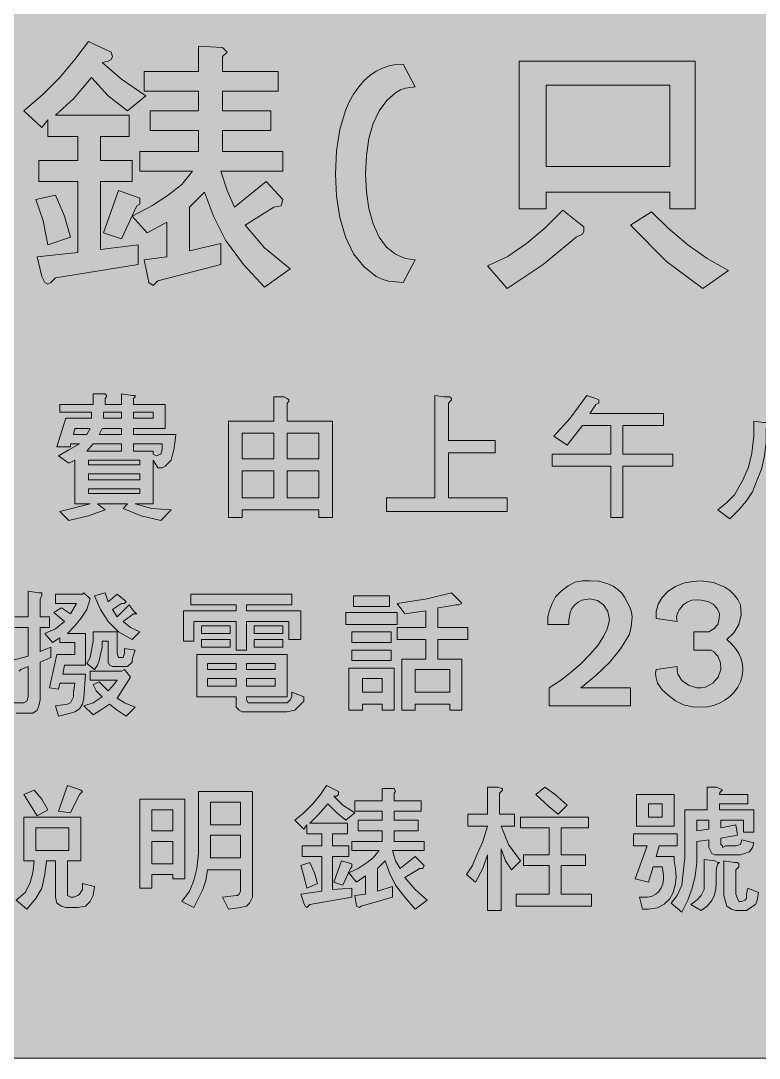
# Model space of a CAD drawing. Header units: metres. Extents: x 10 to 559, y 12 to 260.
# Drawn here: x 253.8 to 342.1, y 12.1 to 136 of the extents above; entities that cross this region are included whole.
import ezdxf

# ---------------------------------------------------------------- set-up
doc = ezdxf.new("R2010")
doc.units = ezdxf.units.M
doc.layers.add('FILL_FIREBRICK_C36B00', color=7, linetype='Continuous', true_color=0xc36b00)
doc.layers.add('FILL_WHITE_FFFFFF', color=7, linetype='Continuous', true_color=0xffffff)

msp = doc.modelspace()

# ---------------------------------------------------------------- hatches: boundary and pattern name
at = {"layer": 'FILL_FIREBRICK_C36B00', "true_color": 0xc36b00}
h = msp.add_hatch(color=7, dxfattribs=at)
h.dxf.hatch_style = 1
h.paths.add_polyline_path([(553.76, 259.79), (555.08, 259.4), (556.32, 258.78), (557.46, 257.94), (558.3, 256.8), (558.92, 255.55), (559.31, 254.24), (559.44, 252.9), (559.44, 19.08), (559.31, 17.73), (558.9, 16.38), (558.25, 15.21), (557.46, 14.04), (556.29, 13.12), (555.01, 12.51), (553.69, 12.17), (552.42, 12.06), (17.46, 12.06), (16.12, 12.17), (14.81, 12.51), (13.56, 13.12), (12.42, 14.04), (11.48, 15.18), (10.8, 16.42), (10.4, 17.74), (10.26, 19.08), (10.26, 252.9), (10.4, 254.25), (10.8, 255.6), (11.48, 256.77), (12.42, 257.94), (13.52, 258.88), (14.76, 259.56), (16.11, 259.87), (17.46, 259.92), (552.42, 259.92), (553.76, 259.79)])
at = {"layer": 'FILL_WHITE_FFFFFF', "true_color": 0xffffff}
h = msp.add_hatch(color=7, dxfattribs=at)
h.dxf.hatch_style = 1
h.paths.add_polyline_path([(256.5, 127.26), (258.48, 129.24), (260.28, 131.4), (261.9, 133.56), (264.6, 132.3), (264.78, 131.76), (264.6, 131.4), (264.24, 131.22), (263.52, 131.04), (265.86, 129.06), (268.74, 127.08), (266.58, 125.28), (264.24, 127.08), (262.26, 129.24), (260.1, 126.72), (257.94, 124.74), (266.76, 124.74), (266.76, 122.22), (263.34, 122.22), (263.34, 119.34), (267.12, 119.34), (267.12, 116.82), (263.34, 116.82), (263.34, 108.72), (267.84, 109.26), (267.84, 106.92), (257.94, 105.3), (257.4, 104.76), (257.04, 104.58), (256.68, 104.76), (256.32, 105.48), (255.78, 107.82), (260.64, 108.36), (260.64, 116.82), (255.96, 116.82), (255.96, 119.34), (260.64, 119.34), (260.64, 122.22), (257.04, 122.22), (257.04, 124.2), (256.32, 123.3), (254.16, 125.28), (256.5, 127.26)])
h = msp.add_hatch(color=7, dxfattribs=at)
h.dxf.hatch_style = 1
h.paths.add_polyline_path([(275.04, 129.96), (275.04, 133.02), (277.92, 132.84), (278.46, 132.3), (277.92, 131.76), (277.92, 129.96), (284.58, 129.96), (284.58, 127.62), (277.92, 127.62), (277.92, 125.28), (283.68, 125.28), (283.68, 122.94), (277.92, 122.94), (277.92, 120.42), (285.12, 120.42), (285.12, 118.08), (277.74, 118.08), (278.46, 115.74), (279.36, 113.76), (283.14, 116.82), (285.12, 114.66), (284.94, 113.94), (284.04, 113.76), (280.62, 111.6), (282.96, 108.9), (286.02, 106.38), (282.96, 104.22), (280.44, 106.92), (278.28, 109.8), (276.84, 112.68), (275.76, 115.56), (273.96, 113.76), (273.96, 108.54), (277.74, 109.44), (277.74, 106.92), (270.18, 104.94), (269.64, 104.4), (269.1, 104.76), (268.56, 107.46), (271.26, 107.82), (271.26, 111.96), (268.92, 110.7), (267.12, 112.68), (269.46, 113.94), (271.44, 115.2), (273.06, 116.46), (274.32, 118.08), (268.02, 118.08), (268.02, 120.42), (275.04, 120.42), (275.04, 122.94), (269.28, 122.94), (269.28, 125.28), (275.04, 125.28), (275.04, 127.62), (268.56, 127.62), (268.56, 129.96), (275.04, 129.96)])
h = msp.add_hatch(color=7, dxfattribs=at)
h.dxf.hatch_style = 1
h.paths.add_polyline_path([(299.52, 104.76), (297.77, 104.92), (296.99, 105.14), (296.28, 105.48), (294.8, 106.69), (293.58, 108.18), (292.64, 110.23), (291.96, 112.54), (291.56, 115.06), (291.42, 117.72), (291.56, 120.48), (291.96, 123.03), (292.64, 125.31), (293.07, 126.33), (293.58, 127.26), (294.2, 128.14), (294.86, 128.89), (295.55, 129.51), (296.28, 130), (297.04, 130.39), (297.83, 130.65), (298.66, 130.81), (299.52, 130.86), (300.96, 128.16), (299.79, 128), (299.19, 127.78), (298.62, 127.44), (297.56, 126.49), (296.64, 125.28), (295.93, 123.77), (295.43, 121.97), (295.12, 119.94), (295.02, 117.72), (295.12, 115.6), (295.43, 113.6), (295.93, 111.77), (296.64, 110.16), (297.54, 108.98), (298.6, 108.13), (299.75, 107.63), (300.96, 107.46), (299.52, 104.76)])
h = msp.add_hatch(color=7, dxfattribs=at)
h.dxf.hatch_style = 1
h.paths.add_polyline_path([(334.44, 113.58), (331.38, 113.58), (331.38, 115.56), (316.62, 115.56), (316.62, 113.58), (313.38, 113.58), (313.38, 131.22), (334.44, 131.22), (334.44, 113.58)])
h.paths.add_polyline_path([(331.38, 128.34), (316.62, 128.34), (316.62, 118.62), (331.38, 118.62), (331.38, 128.34)], flags=16)
h = msp.add_hatch(color=7, dxfattribs=at)
h.dxf.hatch_style = 1
h.paths.add_polyline_path([(265.5, 115.74), (268.02, 114.84), (268.02, 114.12), (267.66, 113.94), (265.86, 109.98), (263.7, 110.7), (265.5, 115.74)])
h = msp.add_hatch(color=7, dxfattribs=at)
h.dxf.hatch_style = 1
h.paths.add_polyline_path([(259.02, 112.68), (259.74, 110.16), (257.04, 109.26), (256.5, 112.14), (255.6, 114.66), (257.94, 115.2), (259.02, 112.68)])
h = msp.add_hatch(color=7, dxfattribs=at)
h.dxf.hatch_style = 1
h.paths.add_polyline_path([(321.12, 111.42), (321.12, 110.88), (320.94, 110.52), (320.22, 110.16), (316.26, 106.92), (311.94, 104.04), (309.6, 106.74), (311.94, 107.82), (314.28, 109.44), (316.44, 111.24), (318.6, 113.4), (320.4, 111.96), (321.12, 111.42)])
h = msp.add_hatch(color=7, dxfattribs=at)
h.dxf.hatch_style = 1
h.paths.add_polyline_path([(331.2, 111.24), (333.54, 109.26), (335.88, 107.64), (338.4, 106.2), (335.34, 104.04), (331.02, 107.28), (326.7, 111.6), (329.22, 113.22), (331.2, 111.24)])
h = msp.add_hatch(color=7, dxfattribs=at)
h.dxf.hatch_style = 1
h.paths.add_polyline_path([(267.12, 91.26), (267.48, 91.26), (267.48, 91.08), (267.3, 90.9), (267.3, 90.18), (271.08, 90.18), (271.08, 87.3), (267.3, 87.3), (267.3, 86.58), (272.34, 86.58), (272.16, 84.96), (271.8, 83.52), (271.08, 82.8), (270.72, 82.62), (270.18, 82.62), (269.64, 83.52), (269.64, 78.3), (267.48, 78.3), (269.46, 77.76), (271.8, 77.58), (270.54, 76.32), (268.2, 76.86), (266.04, 77.76), (266.58, 78.3), (262.98, 78.3), (263.88, 77.58), (261.9, 76.86), (259.56, 76.32), (258.48, 77.4), (262.08, 78.3), (260.28, 78.3), (260.28, 83.52), (259.56, 83.16), (258.3, 84.06), (259.56, 84.78), (260.82, 85.5), (259.74, 85.5), (259.74, 85.14), (258.12, 85.14), (259.2, 88.56), (262.26, 88.56), (262.26, 89.28), (258.48, 89.28), (258.48, 90.18), (262.44, 90.18), (262.44, 91.44), (263.88, 91.44), (264.06, 91.26), (264.06, 91.08), (263.88, 90.9), (263.88, 90.18), (265.86, 90.18), (265.86, 91.44), (267.12, 91.26)])
h.paths.add_polyline_path([(260.28, 87.3), (260.1, 86.58), (261.72, 86.58), (262.08, 87.3), (260.28, 87.3)], flags=16)
h.paths.add_polyline_path([(265.86, 88.56), (265.86, 89.28), (263.7, 89.28), (263.7, 88.56), (265.86, 88.56)], flags=16)
h.paths.add_polyline_path([(265.86, 86.58), (265.86, 87.3), (263.52, 87.3), (263.16, 86.58), (265.86, 86.58)], flags=16)
h.paths.add_polyline_path([(267.3, 89.28), (267.3, 88.56), (269.64, 88.56), (269.64, 89.28), (267.3, 89.28)], flags=16)
h.paths.add_polyline_path([(268.02, 83.52), (261.9, 83.52), (261.9, 82.98), (268.02, 82.98), (268.02, 83.52)], flags=16)
h.paths.add_polyline_path([(265.86, 85.5), (262.44, 85.5), (261.72, 84.6), (265.86, 84.6), (265.86, 85.5)], flags=16)
h.paths.add_polyline_path([(270.54, 84.24), (270.72, 84.78), (270.72, 85.5), (267.3, 85.5), (267.3, 84.6), (269.64, 84.6), (269.64, 84.24), (270, 84.06), (270.54, 84.24)], flags=16)
h.paths.add_polyline_path([(261.9, 81.9), (261.9, 81.18), (268.02, 81.18), (268.02, 81.9), (261.9, 81.9)], flags=16)
h.paths.add_polyline_path([(268.02, 80.1), (261.9, 80.1), (261.9, 79.56), (268.02, 79.56), (268.02, 80.1)], flags=16)
h = msp.add_hatch(color=7, dxfattribs=at)
h.dxf.hatch_style = 1
h.paths.add_polyline_path([(285.84, 90.72), (285.84, 90.54), (285.66, 90.36), (285.66, 88.2), (291.06, 88.2), (291.06, 76.68), (289.44, 76.68), (289.44, 77.58), (280.26, 77.58), (280.26, 76.68), (278.64, 76.68), (278.64, 88.2), (284.04, 88.2), (284.04, 91.08), (285.3, 91.08), (285.66, 90.9), (285.84, 90.72)])
h.paths.add_polyline_path([(284.04, 83.7), (284.04, 86.76), (280.26, 86.76), (280.26, 83.7), (284.04, 83.7)], flags=16)
h.paths.add_polyline_path([(285.66, 83.7), (289.44, 83.7), (289.44, 86.76), (285.66, 86.76), (285.66, 83.7)], flags=16)
h.paths.add_polyline_path([(280.26, 82.26), (280.26, 79.02), (284.04, 79.02), (284.04, 82.26), (280.26, 82.26)], flags=16)
h.paths.add_polyline_path([(289.44, 82.26), (285.66, 82.26), (285.66, 79.02), (289.44, 79.02), (289.44, 82.26)], flags=16)
h = msp.add_hatch(color=7, dxfattribs=at)
h.dxf.hatch_style = 1
h.paths.add_polyline_path([(305.1, 91.08), (305.28, 90.9), (305.28, 90.72), (304.92, 90.36), (304.92, 85.86), (310.5, 85.86), (310.5, 84.42), (304.92, 84.42), (304.92, 79.02), (311.94, 79.02), (311.94, 77.4), (297.54, 77.4), (297.54, 79.02), (303.3, 79.02), (303.3, 91.26), (304.38, 91.08), (305.1, 91.08)])
h = msp.add_hatch(color=7, dxfattribs=at)
h.dxf.hatch_style = 1
h.paths.add_polyline_path([(319.5, 88.56), (321.48, 91.26), (322.56, 90.9), (322.92, 90.72), (322.92, 90.36), (322.56, 90.18), (321.84, 89.1), (330.66, 89.1), (330.66, 87.66), (325.8, 87.66), (325.8, 84.24), (331.74, 84.24), (331.74, 82.8), (325.8, 82.8), (325.8, 76.68), (324.36, 76.68), (324.36, 82.8), (317.34, 82.8), (317.34, 84.24), (324.36, 84.24), (324.36, 87.66), (320.94, 87.66), (319.14, 85.32), (317.52, 86.4), (319.5, 88.56)])
h = msp.add_hatch(color=7, dxfattribs=at)
h.dxf.hatch_style = 1
h.paths.add_polyline_path([(338.22, 78.48), (339.12, 79.38), (340.14, 81.13), (340.79, 82.7), (341.19, 84.37), (341.46, 86.4), (341.46, 88.2), (342.54, 88.02), (343.08, 88.02), (343.26, 87.84), (343.26, 87.66), (342.9, 87.3), (342.9, 85.68), (342.72, 84.06), (342.36, 82.44), (341.82, 81.18), (341.28, 79.74), (340.56, 78.66), (339.66, 77.58), (338.58, 76.5), (337.14, 77.58), (338.22, 78.48)])
h = msp.add_hatch(color=7, dxfattribs=at)
h.dxf.hatch_style = 1
h.paths.add_polyline_path([(316.8, 63.9), (316.8, 64.8), (317, 65.61), (317.34, 66.42), (317.74, 67.21), (318.42, 67.86), (319.23, 68.53), (320.04, 68.94), (320.94, 69.12), (321.84, 69.12), (322.92, 69.07), (324, 68.76), (324.64, 68.46), (325.19, 68.09), (325.65, 67.65), (325.98, 67.14), (326.63, 65.97), (326.82, 65.37), (326.88, 64.8), (326.77, 63.58), (326.52, 62.64), (325.52, 61), (324.18, 59.35), (322.57, 57.78), (320.76, 56.34), (326.7, 56.34), (326.7, 54.18), (316.98, 54.18), (316.98, 56.34), (318.32, 57.21), (319.61, 58.19), (320.8, 59.23), (321.84, 60.3), (322.79, 61.38), (323.48, 62.44), (323.94, 63.46), (324.18, 64.44), (323.99, 65.44), (323.48, 66.24), (322.74, 66.77), (321.84, 66.96), (320.87, 66.8), (320.45, 66.58), (320.04, 66.24), (319.7, 65.81), (319.48, 65.34), (319.32, 64.44), (319.32, 63.9), (316.8, 63.9)])
h = msp.add_hatch(color=7, dxfattribs=at)
h.dxf.hatch_style = 1
h.paths.add_polyline_path([(337.46, 59.31), (337.14, 60.12), (336.6, 60.66), (336.33, 60.82), (336.06, 60.84), (334.26, 60.84), (334.26, 63), (335.88, 63), (336.06, 63), (336.67, 63.38), (337.14, 63.9), (337.3, 64.6), (337.32, 65.16), (337.06, 65.79), (336.58, 66.31), (335.93, 66.65), (335.16, 66.78), (334.59, 66.85), (334.01, 66.78), (333.46, 66.58), (333, 66.24), (332.57, 65.7), (332.28, 65.16), (332.21, 64.71), (332.28, 64.26), (329.76, 64.62), (329.76, 65.46), (330.01, 66.31), (330.49, 67.13), (331.2, 67.86), (332.07, 68.44), (333.04, 68.83), (334.09, 69.05), (335.16, 69.12), (336.63, 68.92), (337.97, 68.35), (338.56, 67.94), (339.08, 67.45), (339.51, 66.88), (339.84, 66.24), (339.92, 65.04), (339.64, 63.9), (339.06, 62.9), (338.22, 62.1), (338.78, 61.6), (339.26, 61.03), (339.63, 60.43), (339.91, 59.78), (340.07, 59.11), (340.12, 58.43), (340.04, 57.74), (339.84, 57.06), (339.51, 56.41), (339.08, 55.82), (338.56, 55.3), (337.97, 54.85), (337.32, 54.49), (336.63, 54.22), (335.9, 54.06), (335.16, 54), (334.09, 54.07), (333.04, 54.31), (332.07, 54.76), (331.2, 55.44), (330.5, 56.09), (329.94, 56.88), (329.71, 57.69), (329.69, 58.09), (329.76, 58.5), (332.28, 58.86), (332.27, 58.4), (332.37, 57.96), (332.84, 57.19), (333.62, 56.63), (334.62, 56.34), (335.15, 56.33), (335.65, 56.42), (336.53, 56.88), (337.18, 57.61), (337.5, 58.5), (337.46, 59.31)])
h = msp.add_hatch(color=7, dxfattribs=at)
h.dxf.hatch_style = 1
h.paths.add_polyline_path([(255.96, 67.68), (256.32, 67.68), (256.32, 67.32), (256.14, 66.96), (256.14, 64.8), (257.22, 64.8), (257.22, 63.54), (256.14, 63.54), (256.14, 60.66), (257.4, 61.2), (257.4, 59.94), (256.14, 59.4), (256.14, 54.9), (255.96, 54.18), (255.78, 53.64), (255.24, 53.28), (253.26, 53.28), (252.72, 54.54), (254.16, 54.54), (254.52, 54.72), (254.7, 55.26), (254.7, 58.86), (253.8, 58.5), (253.62, 58.32), (253.44, 58.14), (253.26, 58.32), (252.72, 59.58), (254.7, 60.12), (254.7, 63.54), (253.08, 63.54), (253.08, 64.8), (254.7, 64.8), (254.7, 67.86), (255.96, 67.68)])
h = msp.add_hatch(color=7, dxfattribs=at)
h.dxf.hatch_style = 1
h.paths.add_polyline_path([(261.18, 67.5), (261.36, 67.68), (262.08, 66.96), (261.72, 65.7), (261, 64.62), (260.28, 63.72), (259.38, 62.82), (261.54, 62.82), (261.54, 59.04), (259.02, 59.04), (258.84, 57.96), (261.54, 57.96), (261.36, 55.08), (261.18, 54.36), (260.82, 53.82), (260.28, 53.46), (259.74, 53.28), (258.3, 52.92), (257.94, 54.18), (259.38, 54.36), (259.74, 54.54), (260.1, 55.26), (260.1, 55.8), (260.28, 56.88), (258.48, 56.88), (258.3, 56.16), (257.22, 56.34), (258.12, 60.3), (260.28, 60.3), (260.28, 61.74), (258.48, 61.74), (258.48, 62.28), (257.58, 61.74), (256.68, 62.82), (257.94, 63.36), (259.02, 64.26), (257.76, 65.34), (258.66, 65.88), (259.74, 65.16), (260.46, 66.42), (257.94, 66.42), (257.94, 67.5), (261.18, 67.5)])
h = msp.add_hatch(color=7, dxfattribs=at)
h.dxf.hatch_style = 1
h.paths.add_polyline_path([(264.24, 66.6), (265.32, 67.5), (266.22, 66.78), (266.4, 66.6), (266.22, 66.42), (265.86, 66.42), (264.78, 65.7), (265.32, 64.8), (266.76, 66.24), (267.3, 65.52), (267.48, 65.34), (267.66, 65.16), (267.3, 65.16), (266.04, 64.26), (266.94, 63.54), (268.02, 63), (267.12, 62.1), (265.5, 63), (264.24, 64.26), (263.34, 65.7), (262.62, 67.32), (263.88, 67.68), (264.24, 66.6)])
h = msp.add_hatch(color=7, dxfattribs=at)
h.dxf.hatch_style = 1
h.paths.add_polyline_path([(286.2, 67.5), (286.2, 66.24), (280.8, 66.24), (280.8, 65.52), (287.28, 65.52), (287.28, 62.1), (285.84, 62.1), (285.84, 64.26), (280.8, 64.26), (280.8, 60.84), (279.54, 60.84), (279.54, 64.26), (274.5, 64.26), (274.5, 61.92), (273.24, 61.92), (273.24, 65.52), (279.54, 65.52), (279.54, 66.24), (274.14, 66.24), (274.14, 67.5), (286.2, 67.5)])
h = msp.add_hatch(color=7, dxfattribs=at)
h.dxf.hatch_style = 1
h.paths.add_polyline_path([(297.9, 67.32), (297.9, 66.06), (293.58, 66.06), (293.58, 67.32), (297.9, 67.32)])
h = msp.add_hatch(color=7, dxfattribs=at)
h.dxf.hatch_style = 1
h.paths.add_polyline_path([(305.28, 67.68), (306.18, 66.78), (306.36, 66.6), (306.54, 66.42), (306.18, 66.24), (305.82, 66.24), (304.74, 66.06), (303.66, 65.88), (303.66, 63.54), (307.26, 63.54), (307.26, 62.1), (303.66, 62.1), (303.66, 59.76), (306.54, 59.76), (306.54, 53.64), (305.1, 53.64), (305.1, 54.36), (300.96, 54.36), (300.96, 53.64), (299.34, 53.64), (299.34, 59.76), (302.22, 59.76), (302.22, 62.1), (298.8, 62.1), (298.8, 63.54), (302.22, 63.54), (302.22, 65.52), (299.7, 65.16), (298.8, 66.42), (302.4, 66.96), (305.28, 67.68)])
h.paths.add_polyline_path([(305.1, 58.5), (300.96, 58.5), (300.96, 55.8), (305.1, 55.8), (305.1, 58.5)], flags=16)
h = msp.add_hatch(color=7, dxfattribs=at)
h.dxf.hatch_style = 1
h.paths.add_polyline_path([(298.8, 65.34), (298.8, 63.9), (292.68, 63.9), (292.68, 65.34), (298.8, 65.34)])
h = msp.add_hatch(color=7, dxfattribs=at)
h.dxf.hatch_style = 1
h.paths.add_polyline_path([(278.82, 63.72), (278.82, 62.82), (275.4, 62.82), (275.4, 63.72), (278.82, 63.72)])
h = msp.add_hatch(color=7, dxfattribs=at)
h.dxf.hatch_style = 1
h.paths.add_polyline_path([(285.12, 63.72), (285.12, 62.82), (281.7, 62.82), (281.7, 63.72), (285.12, 63.72)])
h = msp.add_hatch(color=7, dxfattribs=at)
h.dxf.hatch_style = 1
h.paths.add_polyline_path([(265.32, 60.48), (265.5, 59.94), (266.04, 59.94), (266.22, 60.48), (266.22, 61.02), (267.48, 60.84), (267.12, 59.76), (267.12, 59.4), (266.58, 58.86), (264.78, 58.86), (264.42, 59.04), (264.24, 59.4), (264.24, 61.92), (263.52, 61.92), (263.52, 61.2), (263.34, 60.3), (263.16, 59.58), (262.98, 59.04), (262.62, 58.5), (261.72, 59.22), (262.08, 59.94), (262.26, 60.84), (262.44, 61.92), (262.44, 63), (265.32, 63), (265.32, 60.48)])
h = msp.add_hatch(color=7, dxfattribs=at)
h.dxf.hatch_style = 1
h.paths.add_polyline_path([(278.82, 62.1), (278.82, 61.2), (275.4, 61.2), (275.4, 62.1), (278.82, 62.1)])
h = msp.add_hatch(color=7, dxfattribs=at)
h.dxf.hatch_style = 1
h.paths.add_polyline_path([(285.12, 62.1), (285.12, 61.2), (281.7, 61.2), (281.7, 62.1), (285.12, 62.1)])
h = msp.add_hatch(color=7, dxfattribs=at)
h.dxf.hatch_style = 1
h.paths.add_polyline_path([(298.08, 63), (298.08, 61.74), (293.4, 61.74), (293.4, 63), (298.08, 63)])
h = msp.add_hatch(color=7, dxfattribs=at)
h.dxf.hatch_style = 1
h.paths.add_polyline_path([(298.08, 60.84), (298.08, 59.58), (293.4, 59.58), (293.4, 60.84), (298.08, 60.84)])
h = msp.add_hatch(color=7, dxfattribs=at)
h.dxf.hatch_style = 1
h.paths.add_polyline_path([(280.98, 54.54), (285.66, 54.54), (286.02, 54.9), (286.2, 55.26), (286.2, 55.8), (287.64, 55.26), (287.64, 54.72), (286.56, 53.64), (285.66, 53.46), (280.26, 53.46), (279.9, 53.64), (279.54, 54), (279.54, 55.26), (274.86, 55.26), (274.86, 60.3), (285.66, 60.3), (285.66, 55.26), (280.8, 55.26), (280.8, 54.9), (280.98, 54.54)])
h.paths.add_polyline_path([(284.22, 58.5), (284.22, 59.22), (280.8, 59.22), (280.8, 58.5), (284.22, 58.5)], flags=16)
h.paths.add_polyline_path([(276.12, 58.5), (279.54, 58.5), (279.54, 59.22), (276.12, 59.22), (276.12, 58.5)], flags=16)
h.paths.add_polyline_path([(280.8, 57.42), (280.8, 56.52), (284.22, 56.52), (284.22, 57.42), (280.8, 57.42)], flags=16)
h.paths.add_polyline_path([(279.54, 57.42), (276.12, 57.42), (276.12, 56.52), (279.54, 56.52), (279.54, 57.42)], flags=16)
h = msp.add_hatch(color=7, dxfattribs=at)
h.dxf.hatch_style = 1
h.paths.add_polyline_path([(265.86, 58.32), (266.22, 58.5), (266.94, 57.6), (265.32, 55.08), (266.22, 54.54), (267.48, 54), (266.4, 52.92), (265.32, 53.64), (264.42, 54.36), (263.34, 53.64), (262.44, 53.1), (261.36, 54.18), (262.44, 54.54), (263.52, 55.26), (262.8, 55.98), (262.44, 56.7), (263.16, 57.06), (264.24, 55.98), (264.78, 56.52), (265.32, 57.24), (262.08, 57.24), (262.08, 58.32), (265.86, 58.32)])
h = msp.add_hatch(color=7, dxfattribs=at)
h.dxf.hatch_style = 1
h.paths.add_polyline_path([(298.44, 58.68), (298.44, 53.64), (297, 53.64), (297, 54.36), (294.66, 54.36), (294.66, 53.64), (293.04, 53.64), (293.04, 58.68), (298.44, 58.68)])
h.paths.add_polyline_path([(297, 57.42), (294.66, 57.42), (294.66, 55.8), (297, 55.8), (297, 57.42)], flags=16)
h = msp.add_hatch(color=7, dxfattribs=at)
h.dxf.hatch_style = 1
h.paths.add_polyline_path([(259.38, 44.64), (260.46, 44.28), (261, 44.1), (261.18, 43.92), (260.82, 43.56), (259.74, 41.4), (258.3, 41.58), (259.38, 44.64)])
h = msp.add_hatch(color=7, dxfattribs=at)
h.dxf.hatch_style = 1
h.paths.add_polyline_path([(287.64, 41.4), (288.72, 42.48), (289.62, 43.56), (290.34, 44.64), (291.78, 43.92), (291.78, 43.56), (291.6, 43.38), (291.24, 43.38), (292.32, 42.3), (293.76, 41.4), (292.68, 40.5), (291.6, 41.4), (290.52, 42.48), (289.44, 41.22), (288.36, 40.14), (292.86, 40.14), (292.86, 38.88), (291.06, 38.88), (291.06, 37.44), (293.04, 37.44), (293.04, 36.18), (291.06, 36.18), (291.06, 32.22), (293.4, 32.4), (293.4, 31.32), (288.36, 30.42), (288, 30.06), (287.82, 30.24), (287.64, 30.6), (287.28, 31.68), (289.8, 32.04), (289.8, 36.18), (287.46, 36.18), (287.46, 37.44), (289.8, 37.44), (289.8, 38.88), (288, 38.88), (288, 39.96), (287.64, 39.42), (286.56, 40.5), (287.64, 41.4)])
h = msp.add_hatch(color=7, dxfattribs=at)
h.dxf.hatch_style = 1
h.paths.add_polyline_path([(254.16, 43.56), (255.42, 44.1), (256.32, 43.02), (257.04, 41.76), (255.78, 41.04), (254.16, 43.56)])
h = msp.add_hatch(color=7, dxfattribs=at)
h.dxf.hatch_style = 1
h.paths.add_polyline_path([(281.16, 30.6), (280.8, 30.24), (280.08, 30.06), (278.64, 29.88), (277.92, 31.32), (279.54, 31.5), (279.72, 31.5), (279.9, 31.68), (280.08, 32.04), (280.08, 34.56), (276.12, 34.56), (275.94, 33.3), (275.58, 32.22), (274.5, 30.06), (273.06, 30.78), (273.96, 32.04), (274.5, 33.3), (274.86, 34.74), (275.04, 36.54), (275.04, 43.92), (281.52, 43.92), (281.52, 31.32), (281.16, 30.6)])
h.paths.add_polyline_path([(276.48, 42.66), (276.48, 39.96), (280.08, 39.96), (280.08, 42.66), (276.48, 42.66)], flags=16)
h.paths.add_polyline_path([(280.08, 38.7), (276.48, 38.7), (276.48, 36), (280.08, 36), (280.08, 38.7)], flags=16)
h = msp.add_hatch(color=7, dxfattribs=at)
h.dxf.hatch_style = 1
h.paths.add_polyline_path([(297, 42.84), (297, 44.28), (298.44, 44.28), (298.62, 43.92), (298.44, 43.74), (298.44, 42.84), (301.68, 42.84), (301.68, 41.58), (298.44, 41.58), (298.44, 40.5), (301.32, 40.5), (301.32, 39.24), (298.44, 39.24), (298.44, 37.98), (302.04, 37.98), (302.04, 36.9), (298.26, 36.9), (298.62, 35.64), (299.16, 34.74), (300.96, 36.18), (302.04, 35.1), (301.86, 34.74), (301.5, 34.74), (299.7, 33.66), (300.96, 32.22), (302.4, 30.96), (300.96, 29.88), (299.7, 31.32), (298.62, 32.76), (297.9, 34.2), (297.36, 35.64), (296.46, 34.74), (296.46, 32.04), (298.26, 32.58), (298.26, 31.32), (294.48, 30.24), (294.3, 30.06), (293.94, 30.24), (293.76, 31.5), (295.02, 31.68), (295.02, 33.84), (293.94, 33.12), (293.04, 34.2), (294.12, 34.74), (295.2, 35.46), (295.92, 36), (296.64, 36.9), (293.4, 36.9), (293.4, 37.98), (297, 37.98), (297, 39.24), (294.12, 39.24), (294.12, 40.5), (297, 40.5), (297, 41.58), (293.76, 41.58), (293.76, 42.84), (297, 42.84)])
h = msp.add_hatch(color=7, dxfattribs=at)
h.dxf.hatch_style = 1
h.paths.add_polyline_path([(310.86, 44.46), (311.22, 44.28), (311.4, 44.28), (311.4, 44.1), (311.04, 43.74), (311.04, 41.22), (312.84, 41.22), (312.84, 39.78), (311.22, 39.78), (312.12, 37.62), (313.56, 35.64), (312.48, 34.56), (311.76, 35.64), (311.22, 37.08), (311.22, 29.7), (309.6, 29.7), (309.6, 36.36), (309.06, 34.74), (308.16, 33.12), (307.08, 34.02), (307.8, 35.1), (308.34, 36.36), (309.06, 37.98), (309.6, 39.78), (307.26, 39.78), (307.26, 41.22), (309.6, 41.22), (309.6, 44.46), (310.86, 44.46)])
h = msp.add_hatch(color=7, dxfattribs=at)
h.dxf.hatch_style = 1
h.paths.add_polyline_path([(317.7, 43.56), (319.14, 42.3), (318.06, 41.22), (316.98, 42.12), (315.36, 43.56), (316.44, 44.46), (317.7, 43.56)])
h = msp.add_hatch(color=7, dxfattribs=at)
h.dxf.hatch_style = 1
h.paths.add_polyline_path([(331.92, 39.78), (327.42, 39.78), (327.42, 43.56), (331.92, 43.56), (331.92, 39.78)])
h.paths.add_polyline_path([(330.48, 42.48), (328.86, 42.48), (328.86, 40.86), (330.48, 40.86), (330.48, 42.48)], flags=16)
h = msp.add_hatch(color=7, dxfattribs=at)
h.dxf.hatch_style = 1
h.paths.add_polyline_path([(335.88, 44.46), (336.96, 44.46), (337.32, 44.28), (337.68, 44.1), (337.5, 43.92), (337.32, 43.74), (337.32, 43.56), (340.74, 43.56), (340.74, 42.48), (337.32, 42.48), (337.32, 41.76), (341.46, 41.76), (341.46, 39.06), (340.2, 39.06), (340.2, 40.5), (337.5, 40.5), (337.5, 39.6), (339.3, 39.96), (339.48, 38.7), (337.5, 38.34), (337.5, 37.62), (337.68, 37.44), (337.68, 37.26), (338.04, 37.44), (339.3, 37.44), (339.84, 37.62), (340.02, 38.16), (341.46, 37.8), (341.28, 37.26), (340.92, 36.72), (339.84, 36.36), (336.78, 36.36), (336.42, 36.54), (336.06, 37.26), (336.06, 38.16), (334.62, 37.98), (334.62, 35.46), (334.44, 33.84), (334.08, 32.4), (333.54, 30.96), (332.82, 29.52), (331.56, 30.6), (332.28, 31.5), (332.82, 32.76), (333, 34.2), (333.18, 36), (333.18, 41.76), (335.88, 41.76), (335.88, 44.46)])
h.paths.add_polyline_path([(336.06, 40.5), (334.62, 40.5), (334.62, 39.24), (336.06, 39.42), (336.06, 40.5)], flags=16)
h = msp.add_hatch(color=7, dxfattribs=at)
h.dxf.hatch_style = 1
h.paths.add_polyline_path([(271.98, 33.48), (271.98, 34.02), (269.46, 34.02), (269.46, 32.4), (268.02, 32.4), (268.02, 43.02), (273.42, 43.02), (273.42, 33.48), (271.98, 33.48)])
h.paths.add_polyline_path([(269.46, 41.76), (269.46, 39.24), (271.98, 39.24), (271.98, 41.76), (269.46, 41.76)], flags=16)
h.paths.add_polyline_path([(271.98, 37.98), (269.46, 37.98), (269.46, 35.28), (271.98, 35.28), (271.98, 37.98)], flags=16)
h = msp.add_hatch(color=7, dxfattribs=at)
h.dxf.hatch_style = 1
h.paths.add_polyline_path([(261, 40.86), (261, 35.64), (259.38, 35.64), (259.38, 31.5), (259.74, 31.32), (260.1, 31.32), (260.64, 31.5), (260.82, 31.68), (261.18, 32.22), (261.18, 32.94), (262.62, 32.58), (262.44, 31.5), (262.08, 30.78), (261.54, 30.24), (260.64, 30.06), (259.2, 30.06), (258.66, 30.24), (258.12, 30.6), (257.94, 31.32), (257.94, 35.64), (256.86, 35.64), (256.68, 34.02), (256.32, 32.4), (255.6, 31.14), (254.52, 29.88), (253.26, 30.96), (254.34, 31.86), (254.88, 32.94), (255.24, 34.2), (255.42, 35.64), (254.16, 35.64), (254.16, 40.86), (261, 40.86)])
h.paths.add_polyline_path([(259.56, 39.6), (255.6, 39.6), (255.6, 36.9), (259.56, 36.9), (259.56, 39.6)], flags=16)
h = msp.add_hatch(color=7, dxfattribs=at)
h.dxf.hatch_style = 1
h.paths.add_polyline_path([(321.66, 40.86), (321.66, 39.6), (318.42, 39.6), (318.42, 36.36), (321.3, 36.36), (321.3, 35.1), (318.42, 35.1), (318.42, 31.68), (322.02, 31.68), (322.02, 30.24), (313.02, 30.24), (313.02, 31.68), (316.98, 31.68), (316.98, 35.1), (313.92, 35.1), (313.92, 36.36), (316.98, 36.36), (316.98, 39.6), (313.56, 39.6), (313.56, 40.86), (321.66, 40.86)])
h = msp.add_hatch(color=7, dxfattribs=at)
h.dxf.hatch_style = 1
h.paths.add_polyline_path([(332.28, 38.88), (332.28, 37.44), (330.12, 37.44), (329.76, 36.18), (331.92, 36.18), (331.92, 35.64), (332.09, 34.68), (332.14, 33.7), (332.04, 32.74), (331.79, 31.86), (331.36, 31.08), (330.74, 30.47), (329.91, 30.05), (328.86, 29.88), (328.14, 29.88), (327.78, 31.32), (328.14, 31.32), (328.74, 31.29), (329.27, 31.41), (329.72, 31.65), (330.09, 31.99), (330.37, 32.42), (330.56, 32.91), (330.66, 33.45), (330.66, 34.02), (330.48, 34.92), (329.4, 34.92), (328.86, 33.12), (327.24, 33.48), (328.68, 37.44), (327.06, 37.44), (327.06, 38.88), (332.28, 38.88)])
h = msp.add_hatch(color=7, dxfattribs=at)
h.dxf.hatch_style = 1
h.paths.add_polyline_path([(288.9, 34.2), (289.26, 32.94), (288, 32.4), (287.64, 33.84), (287.28, 35.1), (288.36, 35.46), (288.9, 34.2)])
h = msp.add_hatch(color=7, dxfattribs=at)
h.dxf.hatch_style = 1
h.paths.add_polyline_path([(292.14, 35.64), (293.4, 35.28), (293.4, 34.92), (293.22, 34.74), (292.32, 32.76), (291.24, 33.12), (292.14, 35.64)])
h = msp.add_hatch(color=7, dxfattribs=at)
h.dxf.hatch_style = 1
h.paths.add_polyline_path([(334.62, 30.96), (335.16, 31.5), (335.52, 32.22), (335.52, 35.82), (336.78, 35.64), (337.14, 35.46), (337.32, 35.46), (337.14, 35.28), (336.98, 34.8), (336.92, 34.25), (336.93, 32.98), (336.88, 32.3), (336.72, 31.6), (336.41, 30.91), (335.88, 30.24), (335.16, 29.7), (333.9, 30.42), (334.62, 30.96)])
h = msp.add_hatch(color=7, dxfattribs=at)
h.dxf.hatch_style = 1
h.paths.add_polyline_path([(339.12, 35.46), (339.48, 35.46), (339.66, 35.28), (339.66, 34.92), (339.3, 34.56), (339.3, 31.68), (339.48, 31.14), (339.66, 30.78), (340.02, 30.78), (340.38, 30.96), (340.56, 31.14), (340.56, 31.68), (340.74, 32.4), (342, 31.86), (341.82, 30.96), (341.64, 30.42), (341.1, 30.06), (340.56, 29.7), (339.3, 29.7), (338.76, 29.88), (338.22, 30.24), (338.04, 30.78), (337.86, 31.5), (337.86, 35.64), (339.12, 35.46)])

# ---------------------------------------------------------------- linework, layer by layer
at = {"layer": 'FILL_FIREBRICK_C36B00', "lineweight": 0, "true_color": 0xc36b00}
msp.add_lwpolyline([(552.42, 12.06), (17.46, 12.06), (16.12, 12.17), (14.81, 12.51), (13.56, 13.12), (12.42, 14.04), (11.48, 15.18), (10.8, 16.42), (10.4, 17.74), (10.26, 19.08), (10.26, 252.9), (10.4, 254.25), (10.8, 255.6), (11.48, 256.77), (12.42, 257.94), (13.52, 258.88), (14.76, 259.56), (16.11, 259.87), (17.46, 259.92), (552.42, 259.92)], dxfattribs=at)
at = {"layer": 'FILL_WHITE_FFFFFF', "lineweight": 0, "true_color": 0xffffff}
for points in [[(256.5, 127.26), (258.48, 129.24), (260.28, 131.4), (261.9, 133.56), (264.6, 132.3), (264.78, 131.76), (264.6, 131.4), (264.24, 131.22), (263.52, 131.04), (265.86, 129.06), (268.74, 127.08), (266.58, 125.28), (264.24, 127.08), (262.26, 129.24), (260.1, 126.72), (257.94, 124.74), (266.76, 124.74), (266.76, 122.22), (263.34, 122.22), (263.34, 119.34), (267.12, 119.34), (267.12, 116.82), (263.34, 116.82), (263.34, 108.72), (267.84, 109.26), (267.84, 106.92), (257.94, 105.3), (257.4, 104.76), (257.04, 104.58), (256.68, 104.76), (256.32, 105.48), (255.78, 107.82), (260.64, 108.36), (260.64, 116.82), (255.96, 116.82), (255.96, 119.34), (260.64, 119.34), (260.64, 122.22), (257.04, 122.22), (257.04, 124.2), (256.32, 123.3), (254.16, 125.28)], [(275.04, 129.96), (275.04, 133.02), (277.92, 132.84), (278.46, 132.3), (277.92, 131.76), (277.92, 129.96), (284.58, 129.96), (284.58, 127.62), (277.92, 127.62), (277.92, 125.28), (283.68, 125.28), (283.68, 122.94), (277.92, 122.94), (277.92, 120.42), (285.12, 120.42), (285.12, 118.08), (277.74, 118.08), (278.46, 115.74), (279.36, 113.76), (283.14, 116.82), (285.12, 114.66), (284.94, 113.94), (284.04, 113.76), (280.62, 111.6), (282.96, 108.9), (286.02, 106.38), (282.96, 104.22), (280.44, 106.92), (278.28, 109.8), (276.84, 112.68), (275.76, 115.56), (273.96, 113.76), (273.96, 108.54), (277.74, 109.44), (277.74, 106.92), (270.18, 104.94), (269.64, 104.4), (269.1, 104.76), (268.56, 107.46), (271.26, 107.82), (271.26, 111.96), (268.92, 110.7), (267.12, 112.68), (269.46, 113.94), (271.44, 115.2), (273.06, 116.46), (274.32, 118.08), (268.02, 118.08), (268.02, 120.42), (275.04, 120.42), (275.04, 122.94), (269.28, 122.94), (269.28, 125.28), (275.04, 125.28), (275.04, 127.62), (268.56, 127.62), (268.56, 129.96)], [(299.52, 104.76), (297.77, 104.92), (296.99, 105.14), (296.28, 105.48), (294.8, 106.69), (293.58, 108.18), (292.64, 110.23), (291.96, 112.54), (291.56, 115.06), (291.42, 117.72), (291.56, 120.48), (291.96, 123.03), (292.64, 125.31), (293.07, 126.33), (293.58, 127.26), (294.2, 128.14), (294.86, 128.89), (295.55, 129.51), (296.28, 130), (297.04, 130.39), (297.83, 130.65), (298.66, 130.81), (299.52, 130.86), (300.96, 128.16), (299.79, 128), (299.19, 127.78), (298.62, 127.44), (297.56, 126.49), (296.64, 125.28), (295.93, 123.77), (295.43, 121.97), (295.12, 119.94), (295.02, 117.72), (295.12, 115.6), (295.43, 113.6), (295.93, 111.77), (296.64, 110.16), (297.54, 108.98), (298.6, 108.13), (299.75, 107.63), (300.96, 107.46)], [(334.44, 113.58), (331.38, 113.58), (331.38, 115.56), (316.62, 115.56), (316.62, 113.58), (313.38, 113.58), (313.38, 131.22), (334.44, 131.22)], [(331.38, 128.34), (316.62, 128.34), (316.62, 118.62), (331.38, 118.62)], [(265.5, 115.74), (268.02, 114.84), (268.02, 114.12), (267.66, 113.94), (265.86, 109.98), (263.7, 110.7)], [(259.02, 112.68), (259.74, 110.16), (257.04, 109.26), (256.5, 112.14), (255.6, 114.66), (257.94, 115.2)], [(321.12, 111.42), (321.12, 110.88), (320.94, 110.52), (320.22, 110.16), (316.26, 106.92), (311.94, 104.04), (309.6, 106.74), (311.94, 107.82), (314.28, 109.44), (316.44, 111.24), (318.6, 113.4), (320.4, 111.96)], [(331.2, 111.24), (333.54, 109.26), (335.88, 107.64), (338.4, 106.2), (335.34, 104.04), (331.02, 107.28), (326.7, 111.6), (329.22, 113.22)], [(267.12, 91.26), (267.48, 91.26), (267.48, 91.08), (267.3, 90.9), (267.3, 90.18), (271.08, 90.18), (271.08, 87.3), (267.3, 87.3), (267.3, 86.58), (272.34, 86.58), (272.16, 84.96), (271.8, 83.52), (271.08, 82.8), (270.72, 82.62), (270.18, 82.62), (269.64, 83.52), (269.64, 78.3), (267.48, 78.3), (269.46, 77.76), (271.8, 77.58), (270.54, 76.32), (268.2, 76.86), (266.04, 77.76), (266.58, 78.3), (262.98, 78.3), (263.88, 77.58), (261.9, 76.86), (259.56, 76.32), (258.48, 77.4), (262.08, 78.3), (260.28, 78.3), (260.28, 83.52), (259.56, 83.16), (258.3, 84.06), (259.56, 84.78), (260.82, 85.5), (259.74, 85.5), (259.74, 85.14), (258.12, 85.14), (259.2, 88.56), (262.26, 88.56), (262.26, 89.28), (258.48, 89.28), (258.48, 90.18), (262.44, 90.18), (262.44, 91.44), (263.88, 91.44), (264.06, 91.26), (264.06, 91.08), (263.88, 90.9), (263.88, 90.18), (265.86, 90.18), (265.86, 91.44)], [(285.84, 90.72), (285.84, 90.54), (285.66, 90.36), (285.66, 88.2), (291.06, 88.2), (291.06, 76.68), (289.44, 76.68), (289.44, 77.58), (280.26, 77.58), (280.26, 76.68), (278.64, 76.68), (278.64, 88.2), (284.04, 88.2), (284.04, 91.08), (285.3, 91.08), (285.66, 90.9)], [(305.1, 91.08), (305.28, 90.9), (305.28, 90.72), (304.92, 90.36), (304.92, 85.86), (310.5, 85.86), (310.5, 84.42), (304.92, 84.42), (304.92, 79.02), (311.94, 79.02), (311.94, 77.4), (297.54, 77.4), (297.54, 79.02), (303.3, 79.02), (303.3, 91.26), (304.38, 91.08)], [(319.5, 88.56), (321.48, 91.26), (322.56, 90.9), (322.92, 90.72), (322.92, 90.36), (322.56, 90.18), (321.84, 89.1), (330.66, 89.1), (330.66, 87.66), (325.8, 87.66), (325.8, 84.24), (331.74, 84.24), (331.74, 82.8), (325.8, 82.8), (325.8, 76.68), (324.36, 76.68), (324.36, 82.8), (317.34, 82.8), (317.34, 84.24), (324.36, 84.24), (324.36, 87.66), (320.94, 87.66), (319.14, 85.32), (317.52, 86.4)], [(265.86, 88.56), (265.86, 89.28), (263.7, 89.28), (263.7, 88.56)], [(267.3, 89.28), (267.3, 88.56), (269.64, 88.56), (269.64, 89.28)], [(338.22, 78.48), (339.12, 79.38), (340.14, 81.13), (340.79, 82.7), (341.19, 84.37), (341.46, 86.4), (341.46, 88.2), (342.54, 88.02), (343.08, 88.02), (343.26, 87.84), (343.26, 87.66), (342.9, 87.3), (342.9, 85.68), (342.72, 84.06), (342.36, 82.44), (341.82, 81.18), (341.28, 79.74), (340.56, 78.66), (339.66, 77.58), (338.58, 76.5), (337.14, 77.58)], [(260.28, 87.3), (260.1, 86.58), (261.72, 86.58), (262.08, 87.3)], [(265.86, 86.58), (265.86, 87.3), (263.52, 87.3), (263.16, 86.58)], [(284.04, 83.7), (284.04, 86.76), (280.26, 86.76), (280.26, 83.7)], [(285.66, 83.7), (289.44, 83.7), (289.44, 86.76), (285.66, 86.76)], [(265.86, 85.5), (262.44, 85.5), (261.72, 84.6), (265.86, 84.6)], [(270.54, 84.24), (270.72, 84.78), (270.72, 85.5), (267.3, 85.5), (267.3, 84.6), (269.64, 84.6), (269.64, 84.24), (270, 84.06)], [(268.02, 83.52), (261.9, 83.52), (261.9, 82.98), (268.02, 82.98)], [(261.9, 81.9), (261.9, 81.18), (268.02, 81.18), (268.02, 81.9)], [(280.26, 82.26), (280.26, 79.02), (284.04, 79.02), (284.04, 82.26)], [(289.44, 82.26), (285.66, 82.26), (285.66, 79.02), (289.44, 79.02)], [(268.02, 80.1), (261.9, 80.1), (261.9, 79.56), (268.02, 79.56)], [(316.8, 63.9), (316.8, 64.8), (317, 65.61), (317.34, 66.42), (317.74, 67.21), (318.42, 67.86), (319.23, 68.53), (320.04, 68.94), (320.94, 69.12), (321.84, 69.12), (322.92, 69.07), (324, 68.76), (324.64, 68.46), (325.19, 68.09), (325.65, 67.65), (325.98, 67.14), (326.63, 65.97), (326.82, 65.37), (326.88, 64.8), (326.77, 63.58), (326.52, 62.64), (325.52, 61), (324.18, 59.35), (322.57, 57.78), (320.76, 56.34), (326.7, 56.34), (326.7, 54.18), (316.98, 54.18), (316.98, 56.34), (318.32, 57.21), (319.61, 58.19), (320.8, 59.23), (321.84, 60.3), (322.79, 61.38), (323.48, 62.44), (323.94, 63.46), (324.18, 64.44), (323.99, 65.44), (323.48, 66.24), (322.74, 66.77), (321.84, 66.96), (320.87, 66.8), (320.45, 66.58), (320.04, 66.24), (319.7, 65.81), (319.48, 65.34), (319.32, 64.44), (319.32, 63.9)], [(337.46, 59.31), (337.14, 60.12), (336.6, 60.66), (336.33, 60.82), (336.06, 60.84), (334.26, 60.84), (334.26, 63), (335.88, 63), (336.06, 63), (336.67, 63.38), (337.14, 63.9), (337.3, 64.6), (337.32, 65.16), (337.06, 65.79), (336.58, 66.31), (335.93, 66.65), (335.16, 66.78), (334.59, 66.85), (334.01, 66.78), (333.46, 66.58), (333, 66.24), (332.57, 65.7), (332.28, 65.16), (332.21, 64.71), (332.28, 64.26), (329.76, 64.62), (329.76, 65.46), (330.01, 66.31), (330.49, 67.13), (331.2, 67.86), (332.07, 68.44), (333.04, 68.83), (334.09, 69.05), (335.16, 69.12), (336.63, 68.92), (337.97, 68.35), (338.56, 67.94), (339.08, 67.45), (339.51, 66.88), (339.84, 66.24), (339.92, 65.04), (339.64, 63.9), (339.06, 62.9), (338.22, 62.1), (338.78, 61.6), (339.26, 61.03), (339.63, 60.43), (339.91, 59.78), (340.07, 59.11), (340.12, 58.43), (340.04, 57.74), (339.84, 57.06), (339.51, 56.41), (339.08, 55.82), (338.56, 55.3), (337.97, 54.85), (337.32, 54.49), (336.63, 54.22), (335.9, 54.06), (335.16, 54), (334.09, 54.07), (333.04, 54.31), (332.07, 54.76), (331.2, 55.44), (330.5, 56.09), (329.94, 56.88), (329.71, 57.69), (329.69, 58.09), (329.76, 58.5), (332.28, 58.86), (332.27, 58.4), (332.37, 57.96), (332.84, 57.19), (333.62, 56.63), (334.62, 56.34), (335.15, 56.33), (335.65, 56.42), (336.53, 56.88), (337.18, 57.61), (337.5, 58.5)], [(261.18, 67.5), (261.36, 67.68), (262.08, 66.96), (261.72, 65.7), (261, 64.62), (260.28, 63.72), (259.38, 62.82), (261.54, 62.82), (261.54, 59.04), (259.02, 59.04), (258.84, 57.96), (261.54, 57.96), (261.36, 55.08), (261.18, 54.36), (260.82, 53.82), (260.28, 53.46), (259.74, 53.28), (258.3, 52.92), (257.94, 54.18), (259.38, 54.36), (259.74, 54.54), (260.1, 55.26), (260.1, 55.8), (260.28, 56.88), (258.48, 56.88), (258.3, 56.16), (257.22, 56.34), (258.12, 60.3), (260.28, 60.3), (260.28, 61.74), (258.48, 61.74), (258.48, 62.28), (257.58, 61.74), (256.68, 62.82), (257.94, 63.36), (259.02, 64.26), (257.76, 65.34), (258.66, 65.88), (259.74, 65.16), (260.46, 66.42), (257.94, 66.42), (257.94, 67.5)], [(264.24, 66.6), (265.32, 67.5), (266.22, 66.78), (266.4, 66.6), (266.22, 66.42), (265.86, 66.42), (264.78, 65.7), (265.32, 64.8), (266.76, 66.24), (267.3, 65.52), (267.48, 65.34), (267.66, 65.16), (267.3, 65.16), (266.04, 64.26), (266.94, 63.54), (268.02, 63), (267.12, 62.1), (265.5, 63), (264.24, 64.26), (263.34, 65.7), (262.62, 67.32), (263.88, 67.68)], [(286.2, 67.5), (286.2, 66.24), (280.8, 66.24), (280.8, 65.52), (287.28, 65.52), (287.28, 62.1), (285.84, 62.1), (285.84, 64.26), (280.8, 64.26), (280.8, 60.84), (279.54, 60.84), (279.54, 64.26), (274.5, 64.26), (274.5, 61.92), (273.24, 61.92), (273.24, 65.52), (279.54, 65.52), (279.54, 66.24), (274.14, 66.24), (274.14, 67.5)], [(297.9, 67.32), (297.9, 66.06), (293.58, 66.06), (293.58, 67.32)], [(305.28, 67.68), (306.18, 66.78), (306.36, 66.6), (306.54, 66.42), (306.18, 66.24), (305.82, 66.24), (304.74, 66.06), (303.66, 65.88), (303.66, 63.54), (307.26, 63.54), (307.26, 62.1), (303.66, 62.1), (303.66, 59.76), (306.54, 59.76), (306.54, 53.64), (305.1, 53.64), (305.1, 54.36), (300.96, 54.36), (300.96, 53.64), (299.34, 53.64), (299.34, 59.76), (302.22, 59.76), (302.22, 62.1), (298.8, 62.1), (298.8, 63.54), (302.22, 63.54), (302.22, 65.52), (299.7, 65.16), (298.8, 66.42), (302.4, 66.96)], [(298.8, 65.34), (298.8, 63.9), (292.68, 63.9), (292.68, 65.34)], [(278.82, 63.72), (278.82, 62.82), (275.4, 62.82), (275.4, 63.72)], [(285.12, 63.72), (285.12, 62.82), (281.7, 62.82), (281.7, 63.72)], [(265.32, 60.48), (265.5, 59.94), (266.04, 59.94), (266.22, 60.48), (266.22, 61.02), (267.48, 60.84), (267.12, 59.76), (267.12, 59.4), (266.58, 58.86), (264.78, 58.86), (264.42, 59.04), (264.24, 59.4), (264.24, 61.92), (263.52, 61.92), (263.52, 61.2), (263.34, 60.3), (263.16, 59.58), (262.98, 59.04), (262.62, 58.5), (261.72, 59.22), (262.08, 59.94), (262.26, 60.84), (262.44, 61.92), (262.44, 63), (265.32, 63)], [(278.82, 62.1), (278.82, 61.2), (275.4, 61.2), (275.4, 62.1)], [(285.12, 62.1), (285.12, 61.2), (281.7, 61.2), (281.7, 62.1)], [(298.08, 63), (298.08, 61.74), (293.4, 61.74), (293.4, 63)], [(298.08, 60.84), (298.08, 59.58), (293.4, 59.58), (293.4, 60.84)], [(280.98, 54.54), (285.66, 54.54), (286.02, 54.9), (286.2, 55.26), (286.2, 55.8), (287.64, 55.26), (287.64, 54.72), (286.56, 53.64), (285.66, 53.46), (280.26, 53.46), (279.9, 53.64), (279.54, 54), (279.54, 55.26), (274.86, 55.26), (274.86, 60.3), (285.66, 60.3), (285.66, 55.26), (280.8, 55.26), (280.8, 54.9)], [(265.86, 58.32), (266.22, 58.5), (266.94, 57.6), (265.32, 55.08), (266.22, 54.54), (267.48, 54), (266.4, 52.92), (265.32, 53.64), (264.42, 54.36), (263.34, 53.64), (262.44, 53.1), (261.36, 54.18), (262.44, 54.54), (263.52, 55.26), (262.8, 55.98), (262.44, 56.7), (263.16, 57.06), (264.24, 55.98), (264.78, 56.52), (265.32, 57.24), (262.08, 57.24), (262.08, 58.32)], [(276.12, 58.5), (279.54, 58.5), (279.54, 59.22), (276.12, 59.22)], [(284.22, 58.5), (284.22, 59.22), (280.8, 59.22), (280.8, 58.5)], [(298.44, 58.68), (298.44, 53.64), (297, 53.64), (297, 54.36), (294.66, 54.36), (294.66, 53.64), (293.04, 53.64), (293.04, 58.68)], [(305.1, 58.5), (300.96, 58.5), (300.96, 55.8), (305.1, 55.8)], [(279.54, 57.42), (276.12, 57.42), (276.12, 56.52), (279.54, 56.52)], [(280.8, 57.42), (280.8, 56.52), (284.22, 56.52), (284.22, 57.42)], [(297, 57.42), (294.66, 57.42), (294.66, 55.8), (297, 55.8)], [(259.38, 44.64), (260.46, 44.28), (261, 44.1), (261.18, 43.92), (260.82, 43.56), (259.74, 41.4), (258.3, 41.58)], [(287.64, 41.4), (288.72, 42.48), (289.62, 43.56), (290.34, 44.64), (291.78, 43.92), (291.78, 43.56), (291.6, 43.38), (291.24, 43.38), (292.32, 42.3), (293.76, 41.4), (292.68, 40.5), (291.6, 41.4), (290.52, 42.48), (289.44, 41.22), (288.36, 40.14), (292.86, 40.14), (292.86, 38.88), (291.06, 38.88), (291.06, 37.44), (293.04, 37.44), (293.04, 36.18), (291.06, 36.18), (291.06, 32.22), (293.4, 32.4), (293.4, 31.32), (288.36, 30.42), (288, 30.06), (287.82, 30.24), (287.64, 30.6), (287.28, 31.68), (289.8, 32.04), (289.8, 36.18), (287.46, 36.18), (287.46, 37.44), (289.8, 37.44), (289.8, 38.88), (288, 38.88), (288, 39.96), (287.64, 39.42), (286.56, 40.5)], [(254.16, 43.56), (255.42, 44.1), (256.32, 43.02), (257.04, 41.76), (255.78, 41.04)], [(281.16, 30.6), (280.8, 30.24), (280.08, 30.06), (278.64, 29.88), (277.92, 31.32), (279.54, 31.5), (279.72, 31.5), (279.9, 31.68), (280.08, 32.04), (280.08, 34.56), (276.12, 34.56), (275.94, 33.3), (275.58, 32.22), (274.5, 30.06), (273.06, 30.78), (273.96, 32.04), (274.5, 33.3), (274.86, 34.74), (275.04, 36.54), (275.04, 43.92), (281.52, 43.92), (281.52, 31.32)], [(297, 42.84), (297, 44.28), (298.44, 44.28), (298.62, 43.92), (298.44, 43.74), (298.44, 42.84), (301.68, 42.84), (301.68, 41.58), (298.44, 41.58), (298.44, 40.5), (301.32, 40.5), (301.32, 39.24), (298.44, 39.24), (298.44, 37.98), (302.04, 37.98), (302.04, 36.9), (298.26, 36.9), (298.62, 35.64), (299.16, 34.74), (300.96, 36.18), (302.04, 35.1), (301.86, 34.74), (301.5, 34.74), (299.7, 33.66), (300.96, 32.22), (302.4, 30.96), (300.96, 29.88), (299.7, 31.32), (298.62, 32.76), (297.9, 34.2), (297.36, 35.64), (296.46, 34.74), (296.46, 32.04), (298.26, 32.58), (298.26, 31.32), (294.48, 30.24), (294.3, 30.06), (293.94, 30.24), (293.76, 31.5), (295.02, 31.68), (295.02, 33.84), (293.94, 33.12), (293.04, 34.2), (294.12, 34.74), (295.2, 35.46), (295.92, 36), (296.64, 36.9), (293.4, 36.9), (293.4, 37.98), (297, 37.98), (297, 39.24), (294.12, 39.24), (294.12, 40.5), (297, 40.5), (297, 41.58), (293.76, 41.58), (293.76, 42.84)], [(310.86, 44.46), (311.22, 44.28), (311.4, 44.28), (311.4, 44.1), (311.04, 43.74), (311.04, 41.22), (312.84, 41.22), (312.84, 39.78), (311.22, 39.78), (312.12, 37.62), (313.56, 35.64), (312.48, 34.56), (311.76, 35.64), (311.22, 37.08), (311.22, 29.7), (309.6, 29.7), (309.6, 36.36), (309.06, 34.74), (308.16, 33.12), (307.08, 34.02), (307.8, 35.1), (308.34, 36.36), (309.06, 37.98), (309.6, 39.78), (307.26, 39.78), (307.26, 41.22), (309.6, 41.22), (309.6, 44.46)], [(317.7, 43.56), (319.14, 42.3), (318.06, 41.22), (316.98, 42.12), (315.36, 43.56), (316.44, 44.46)], [(331.92, 39.78), (327.42, 39.78), (327.42, 43.56), (331.92, 43.56)], [(335.88, 44.46), (336.96, 44.46), (337.32, 44.28), (337.68, 44.1), (337.5, 43.92), (337.32, 43.74), (337.32, 43.56), (340.74, 43.56), (340.74, 42.48), (337.32, 42.48), (337.32, 41.76), (341.46, 41.76), (341.46, 39.06), (340.2, 39.06), (340.2, 40.5), (337.5, 40.5), (337.5, 39.6), (339.3, 39.96), (339.48, 38.7), (337.5, 38.34), (337.5, 37.62), (337.68, 37.44), (337.68, 37.26), (338.04, 37.44), (339.3, 37.44), (339.84, 37.62), (340.02, 38.16), (341.46, 37.8), (341.28, 37.26), (340.92, 36.72), (339.84, 36.36), (336.78, 36.36), (336.42, 36.54), (336.06, 37.26), (336.06, 38.16), (334.62, 37.98), (334.62, 35.46), (334.44, 33.84), (334.08, 32.4), (333.54, 30.96), (332.82, 29.52), (331.56, 30.6), (332.28, 31.5), (332.82, 32.76), (333, 34.2), (333.18, 36), (333.18, 41.76), (335.88, 41.76)], [(271.98, 33.48), (271.98, 34.02), (269.46, 34.02), (269.46, 32.4), (268.02, 32.4), (268.02, 43.02), (273.42, 43.02), (273.42, 33.48)], [(276.48, 42.66), (276.48, 39.96), (280.08, 39.96), (280.08, 42.66)], [(330.48, 42.48), (328.86, 42.48), (328.86, 40.86), (330.48, 40.86)], [(269.46, 41.76), (269.46, 39.24), (271.98, 39.24), (271.98, 41.76)], [(261, 40.86), (261, 35.64), (259.38, 35.64), (259.38, 31.5), (259.74, 31.32), (260.1, 31.32), (260.64, 31.5), (260.82, 31.68), (261.18, 32.22), (261.18, 32.94), (262.62, 32.58), (262.44, 31.5), (262.08, 30.78), (261.54, 30.24), (260.64, 30.06), (259.2, 30.06), (258.66, 30.24), (258.12, 30.6), (257.94, 31.32), (257.94, 35.64), (256.86, 35.64), (256.68, 34.02), (256.32, 32.4), (255.6, 31.14), (254.52, 29.88), (253.26, 30.96), (254.34, 31.86), (254.88, 32.94), (255.24, 34.2), (255.42, 35.64), (254.16, 35.64), (254.16, 40.86)], [(321.66, 40.86), (321.66, 39.6), (318.42, 39.6), (318.42, 36.36), (321.3, 36.36), (321.3, 35.1), (318.42, 35.1), (318.42, 31.68), (322.02, 31.68), (322.02, 30.24), (313.02, 30.24), (313.02, 31.68), (316.98, 31.68), (316.98, 35.1), (313.92, 35.1), (313.92, 36.36), (316.98, 36.36), (316.98, 39.6), (313.56, 39.6), (313.56, 40.86)], [(336.06, 40.5), (334.62, 40.5), (334.62, 39.24), (336.06, 39.42)], [(259.56, 39.6), (255.6, 39.6), (255.6, 36.9), (259.56, 36.9)], [(280.08, 38.7), (276.48, 38.7), (276.48, 36), (280.08, 36)], [(332.28, 38.88), (332.28, 37.44), (330.12, 37.44), (329.76, 36.18), (331.92, 36.18), (331.92, 35.64), (332.09, 34.68), (332.14, 33.7), (332.04, 32.74), (331.79, 31.86), (331.36, 31.08), (330.74, 30.47), (329.91, 30.05), (328.86, 29.88), (328.14, 29.88), (327.78, 31.32), (328.14, 31.32), (328.74, 31.29), (329.27, 31.41), (329.72, 31.65), (330.09, 31.99), (330.37, 32.42), (330.56, 32.91), (330.66, 33.45), (330.66, 34.02), (330.48, 34.92), (329.4, 34.92), (328.86, 33.12), (327.24, 33.48), (328.68, 37.44), (327.06, 37.44), (327.06, 38.88)], [(271.98, 37.98), (269.46, 37.98), (269.46, 35.28), (271.98, 35.28)], [(288.9, 34.2), (289.26, 32.94), (288, 32.4), (287.64, 33.84), (287.28, 35.1), (288.36, 35.46)], [(292.14, 35.64), (293.4, 35.28), (293.4, 34.92), (293.22, 34.74), (292.32, 32.76), (291.24, 33.12)], [(334.62, 30.96), (335.16, 31.5), (335.52, 32.22), (335.52, 35.82), (336.78, 35.64), (337.14, 35.46), (337.32, 35.46), (337.14, 35.28), (336.98, 34.8), (336.92, 34.25), (336.93, 32.98), (336.88, 32.3), (336.72, 31.6), (336.41, 30.91), (335.88, 30.24), (335.16, 29.7), (333.9, 30.42)], [(339.12, 35.46), (339.48, 35.46), (339.66, 35.28), (339.66, 34.92), (339.3, 34.56), (339.3, 31.68), (339.48, 31.14), (339.66, 30.78), (340.02, 30.78), (340.38, 30.96), (340.56, 31.14), (340.56, 31.68), (340.74, 32.4), (342, 31.86), (341.82, 30.96), (341.64, 30.42), (341.1, 30.06), (340.56, 29.7), (339.3, 29.7), (338.76, 29.88), (338.22, 30.24), (338.04, 30.78), (337.86, 31.5), (337.86, 35.64)]]:
    msp.add_lwpolyline(points, close=True, dxfattribs=at)
for points in [[(253.08, 64.8), (254.7, 64.8), (254.7, 67.86), (255.96, 67.68), (256.32, 67.68), (256.32, 67.32), (256.14, 66.96), (256.14, 64.8), (257.22, 64.8), (257.22, 63.54), (256.14, 63.54), (256.14, 60.66), (257.4, 61.2), (257.4, 59.94), (256.14, 59.4), (256.14, 54.9), (255.96, 54.18), (255.78, 53.64), (255.24, 53.28), (253.26, 53.28)], [(252.72, 59.58), (254.7, 60.12), (254.7, 63.54), (253.08, 63.54)], [(252.72, 54.54), (254.16, 54.54), (254.52, 54.72), (254.7, 55.26), (254.7, 58.86), (253.8, 58.5), (253.62, 58.32)]]:
    msp.add_lwpolyline(points, dxfattribs=at)

doc.saveas('drawing.dxf')
